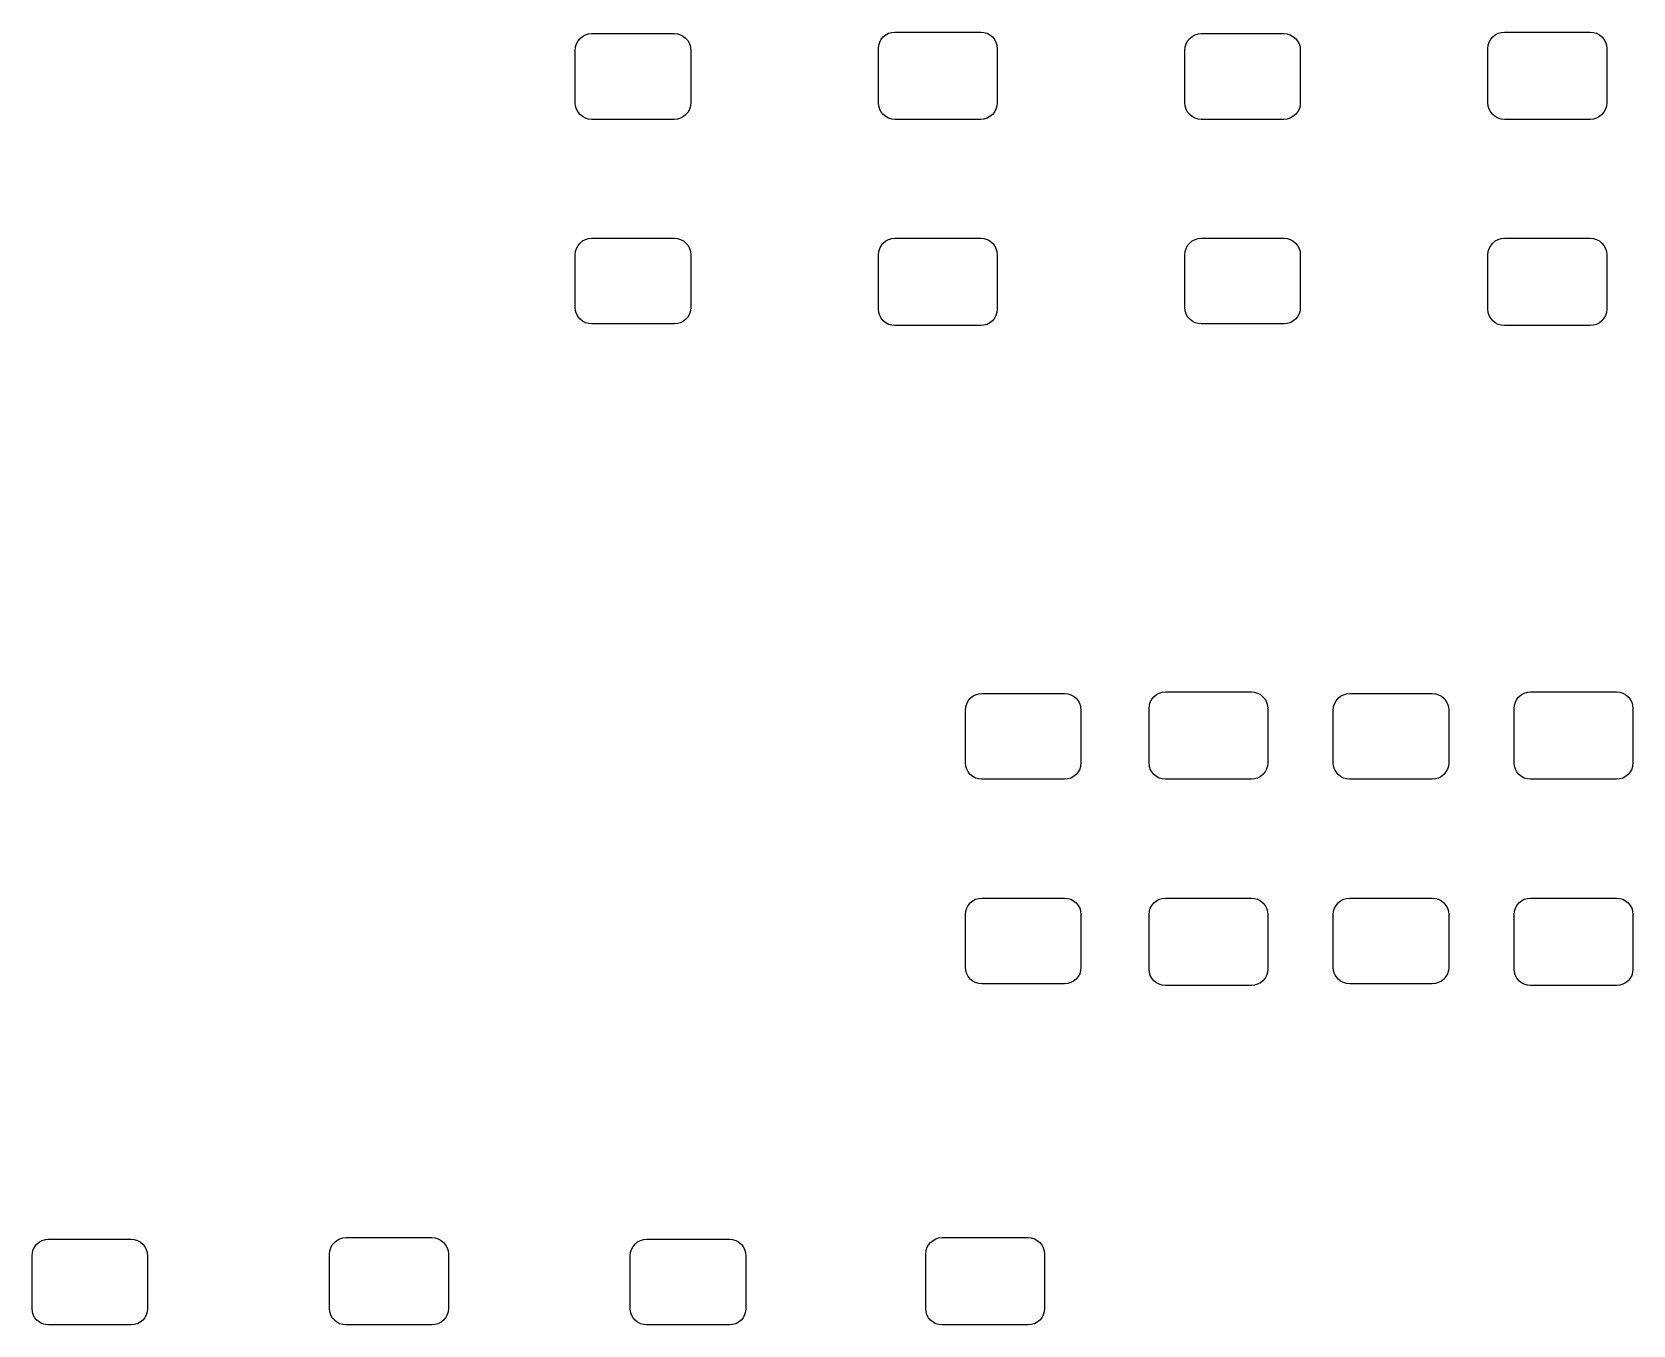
# Model space of a CAD drawing. Extents: x 62.5 to 158.1, y -193 to -97.4.
# Drawn here: x 112.77 to 137.02, y -168.11 to -148.51 of the extents above; entities that cross this region are included whole.
import ezdxf

# ---------------------------------------------------------------- set-up
doc = ezdxf.new("R2010")
doc.units = 0
doc.layers.add('BLACK', color=7, linetype='CONTINUOUS')

msp = doc.modelspace()

# ---------------------------------------------------------------- linework, layer by layer
at = {"layer": 'BLACK', "linetype": 'CONTINUOUS'}
for p, q in [((121.014, -148.694), (121.037, -148.651)), ((121.037, -148.651), (121.068, -148.613)), ((121.068, -148.613), (121.106, -148.582)), ((121.106, -148.582), (121.149, -148.559)), ((121.149, -148.559), (121.196, -148.545)), ((121.196, -148.545), (121.245, -148.54)), ((121.245, -148.54), (122.495, -148.54)), ((122.495, -148.54), (122.544, -148.545)), ((122.544, -148.545), (122.591, -148.559)), ((122.591, -148.559), (122.634, -148.582)), ((122.634, -148.582), (122.672, -148.613)), ((122.672, -148.613), (122.703, -148.651)), ((122.703, -148.651), (122.726, -148.694)), ((125.606, -148.669), (125.629, -148.626)), ((125.629, -148.626), (125.66, -148.588)), ((125.66, -148.588), (125.698, -148.557)), ((125.698, -148.557), (125.741, -148.534)), ((125.741, -148.534), (125.788, -148.52)), ((125.788, -148.52), (125.837, -148.515)), ((125.837, -148.515), (127.137, -148.515)), ((127.137, -148.515), (127.185, -148.52)), ((127.185, -148.52), (127.232, -148.534)), ((127.232, -148.534), (127.276, -148.557)), ((127.276, -148.557), (127.313, -148.588)), ((127.313, -148.588), (127.345, -148.626)), ((127.345, -148.626), (127.368, -148.669)), ((130.247, -148.694), (130.27, -148.651)), ((130.27, -148.651), (130.302, -148.613)), ((130.302, -148.613), (130.339, -148.582)), ((130.339, -148.582), (130.383, -148.559)), ((130.383, -148.559), (130.43, -148.545)), ((130.43, -148.545), (130.478, -148.54)), ((130.478, -148.54), (131.728, -148.54)), ((131.728, -148.54), (131.777, -148.545)), ((131.777, -148.545), (131.824, -148.559)), ((131.824, -148.559), (131.867, -148.582)), ((131.867, -148.582), (131.905, -148.613)), ((131.905, -148.613), (131.936, -148.651)), ((131.936, -148.651), (131.959, -148.694)), ((134.839, -148.669), (134.862, -148.626)), ((134.862, -148.626), (134.893, -148.588)), ((134.893, -148.588), (134.931, -148.557)), ((134.931, -148.557), (134.974, -148.534)), ((134.974, -148.534), (135.021, -148.52)), ((135.021, -148.52), (135.07, -148.515)), ((135.07, -148.515), (136.37, -148.515)), ((136.37, -148.515), (136.419, -148.52)), ((136.419, -148.52), (136.466, -148.534)), ((136.466, -148.534), (136.509, -148.557)), ((136.509, -148.557), (136.547, -148.588)), ((136.547, -148.588), (136.578, -148.626)), ((136.578, -148.626), (136.601, -148.669)), ((120.995, -148.79), (121, -148.741)), ((120.995, -149.59), (120.995, -148.79)), ((121, -148.741), (121.014, -148.694)), ((122.726, -148.694), (122.74, -148.741)), ((122.74, -148.741), (122.745, -148.79)), ((122.745, -148.79), (122.745, -149.59)), ((125.587, -148.765), (125.591, -148.716)), ((125.587, -149.59), (125.587, -148.765)), ((125.591, -148.716), (125.606, -148.669)), ((127.368, -148.669), (127.382, -148.716)), ((127.382, -148.716), (127.387, -148.765)), ((127.387, -148.765), (127.387, -149.59)), ((130.228, -148.79), (130.233, -148.741)), ((130.228, -149.59), (130.228, -148.79)), ((130.233, -148.741), (130.247, -148.694)), ((131.959, -148.694), (131.974, -148.741)), ((131.974, -148.741), (131.978, -148.79)), ((131.978, -148.79), (131.978, -149.59)), ((134.82, -148.765), (134.825, -148.716)), ((134.82, -149.59), (134.82, -148.765)), ((134.825, -148.716), (134.839, -148.669)), ((136.601, -148.669), (136.615, -148.716)), ((136.615, -148.716), (136.62, -148.765)), ((136.62, -148.765), (136.62, -149.59)), ((121, -149.639), (120.995, -149.59)), ((122.745, -149.59), (122.74, -149.639)), ((125.591, -149.639), (125.587, -149.59)), ((127.387, -149.59), (127.382, -149.639)), ((130.233, -149.639), (130.228, -149.59)), ((131.978, -149.59), (131.974, -149.639)), ((134.825, -149.639), (134.82, -149.59)), ((136.62, -149.59), (136.615, -149.639)), ((121.014, -149.686), (121, -149.639)), ((121.037, -149.729), (121.014, -149.686)), ((121.068, -149.767), (121.037, -149.729)), ((121.106, -149.798), (121.068, -149.767)), ((121.149, -149.821), (121.106, -149.798)), ((121.196, -149.835), (121.149, -149.821)), ((121.245, -149.84), (121.196, -149.835)), ((122.495, -149.84), (121.245, -149.84)), ((122.544, -149.835), (122.495, -149.84)), ((122.591, -149.821), (122.544, -149.835)), ((122.634, -149.798), (122.591, -149.821)), ((122.672, -149.767), (122.634, -149.798)), ((122.703, -149.729), (122.672, -149.767)), ((122.726, -149.686), (122.703, -149.729)), ((122.74, -149.639), (122.726, -149.686)), ((125.606, -149.686), (125.591, -149.639)), ((125.629, -149.729), (125.606, -149.686)), ((125.66, -149.767), (125.629, -149.729)), ((125.698, -149.798), (125.66, -149.767)), ((125.741, -149.821), (125.698, -149.798)), ((125.788, -149.835), (125.741, -149.821)), ((125.837, -149.84), (125.788, -149.835)), ((127.137, -149.84), (125.837, -149.84)), ((127.185, -149.835), (127.137, -149.84)), ((127.232, -149.821), (127.185, -149.835)), ((127.276, -149.798), (127.232, -149.821)), ((127.313, -149.767), (127.276, -149.798)), ((127.345, -149.729), (127.313, -149.767)), ((127.368, -149.686), (127.345, -149.729)), ((127.382, -149.639), (127.368, -149.686)), ((130.247, -149.686), (130.233, -149.639)), ((130.27, -149.729), (130.247, -149.686)), ((130.302, -149.767), (130.27, -149.729)), ((130.339, -149.798), (130.302, -149.767)), ((130.383, -149.821), (130.339, -149.798)), ((130.43, -149.835), (130.383, -149.821)), ((130.478, -149.84), (130.43, -149.835)), ((131.728, -149.84), (130.478, -149.84)), ((131.777, -149.835), (131.728, -149.84)), ((131.824, -149.821), (131.777, -149.835)), ((131.867, -149.798), (131.824, -149.821)), ((131.905, -149.767), (131.867, -149.798)), ((131.936, -149.729), (131.905, -149.767)), ((131.959, -149.686), (131.936, -149.729)), ((131.974, -149.639), (131.959, -149.686)), ((134.839, -149.686), (134.825, -149.639)), ((134.862, -149.729), (134.839, -149.686)), ((134.893, -149.767), (134.862, -149.729)), ((134.931, -149.798), (134.893, -149.767)), ((134.974, -149.821), (134.931, -149.798)), ((135.021, -149.835), (134.974, -149.821)), ((135.07, -149.84), (135.021, -149.835)), ((136.37, -149.84), (135.07, -149.84)), ((136.419, -149.835), (136.37, -149.84)), ((136.466, -149.821), (136.419, -149.835)), ((136.509, -149.798), (136.466, -149.821)), ((136.547, -149.767), (136.509, -149.798)), ((136.578, -149.729), (136.547, -149.767)), ((136.601, -149.686), (136.578, -149.729)), ((136.615, -149.639), (136.601, -149.686)), ((121, -151.841), (121.014, -151.794)), ((121.014, -151.794), (121.037, -151.751)), ((121.037, -151.751), (121.068, -151.713)), ((121.068, -151.713), (121.106, -151.682)), ((121.106, -151.682), (121.149, -151.659)), ((121.149, -151.659), (121.196, -151.645)), ((121.196, -151.645), (121.245, -151.64)), ((121.245, -151.64), (122.495, -151.64)), ((122.495, -151.64), (122.544, -151.645)), ((122.544, -151.645), (122.591, -151.659)), ((122.591, -151.659), (122.634, -151.682)), ((122.634, -151.682), (122.672, -151.713)), ((122.672, -151.713), (122.703, -151.751)), ((122.703, -151.751), (122.726, -151.794)), ((122.726, -151.794), (122.74, -151.841)), ((125.591, -151.841), (125.606, -151.794)), ((125.606, -151.794), (125.629, -151.751)), ((125.629, -151.751), (125.66, -151.713)), ((125.66, -151.713), (125.698, -151.682)), ((125.698, -151.682), (125.741, -151.659)), ((125.741, -151.659), (125.788, -151.645)), ((125.788, -151.645), (125.837, -151.64)), ((125.837, -151.64), (127.137, -151.64)), ((127.137, -151.64), (127.185, -151.645)), ((127.185, -151.645), (127.232, -151.659)), ((127.232, -151.659), (127.276, -151.682)), ((127.276, -151.682), (127.313, -151.713)), ((127.313, -151.713), (127.345, -151.751)), ((127.345, -151.751), (127.368, -151.794)), ((127.368, -151.794), (127.382, -151.841)), ((130.233, -151.841), (130.247, -151.794)), ((130.247, -151.794), (130.27, -151.751)), ((130.27, -151.751), (130.302, -151.713)), ((130.302, -151.713), (130.339, -151.682)), ((130.339, -151.682), (130.383, -151.659)), ((130.383, -151.659), (130.43, -151.645)), ((130.43, -151.645), (130.478, -151.64)), ((130.478, -151.64), (131.728, -151.64)), ((131.728, -151.64), (131.777, -151.645)), ((131.777, -151.645), (131.824, -151.659)), ((131.824, -151.659), (131.867, -151.682)), ((131.867, -151.682), (131.905, -151.713)), ((131.905, -151.713), (131.936, -151.751)), ((131.936, -151.751), (131.959, -151.794)), ((131.959, -151.794), (131.974, -151.841)), ((134.825, -151.841), (134.839, -151.794)), ((134.839, -151.794), (134.862, -151.751)), ((134.862, -151.751), (134.893, -151.713)), ((134.893, -151.713), (134.931, -151.682)), ((134.931, -151.682), (134.974, -151.659)), ((134.974, -151.659), (135.021, -151.645)), ((135.021, -151.645), (135.07, -151.64)), ((135.07, -151.64), (136.37, -151.64)), ((136.37, -151.64), (136.419, -151.645)), ((136.419, -151.645), (136.466, -151.659)), ((136.466, -151.659), (136.509, -151.682)), ((136.509, -151.682), (136.547, -151.713)), ((136.547, -151.713), (136.578, -151.751)), ((136.578, -151.751), (136.601, -151.794)), ((136.601, -151.794), (136.615, -151.841)), ((120.995, -151.89), (121, -151.841)), ((120.995, -152.69), (120.995, -151.89)), ((122.74, -151.841), (122.745, -151.89)), ((122.745, -151.89), (122.745, -152.69)), ((125.587, -151.89), (125.591, -151.841)), ((125.587, -152.715), (125.587, -151.89)), ((127.382, -151.841), (127.387, -151.89)), ((127.387, -151.89), (127.387, -152.715)), ((130.228, -151.89), (130.233, -151.841)), ((130.228, -152.69), (130.228, -151.89)), ((131.974, -151.841), (131.978, -151.89)), ((131.978, -151.89), (131.978, -152.69)), ((134.82, -151.89), (134.825, -151.841)), ((134.82, -152.715), (134.82, -151.89)), ((136.615, -151.841), (136.62, -151.89)), ((136.62, -151.89), (136.62, -152.715)), ((121, -152.739), (120.995, -152.69)), ((121.014, -152.786), (121, -152.739)), ((122.74, -152.739), (122.726, -152.786)), ((122.745, -152.69), (122.74, -152.739)), ((125.591, -152.764), (125.587, -152.715)), ((125.606, -152.811), (125.591, -152.764)), ((127.382, -152.764), (127.368, -152.811)), ((127.387, -152.715), (127.382, -152.764)), ((130.233, -152.739), (130.228, -152.69)), ((130.247, -152.786), (130.233, -152.739)), ((131.974, -152.739), (131.959, -152.786)), ((131.978, -152.69), (131.974, -152.739)), ((134.825, -152.764), (134.82, -152.715)), ((134.839, -152.811), (134.825, -152.764)), ((136.615, -152.764), (136.601, -152.811)), ((136.62, -152.715), (136.615, -152.764)), ((121.037, -152.829), (121.014, -152.786)), ((121.068, -152.867), (121.037, -152.829)), ((121.106, -152.898), (121.068, -152.867)), ((121.149, -152.921), (121.106, -152.898)), ((121.196, -152.935), (121.149, -152.921)), ((121.245, -152.94), (121.196, -152.935)), ((122.495, -152.94), (121.245, -152.94)), ((122.544, -152.935), (122.495, -152.94)), ((122.591, -152.921), (122.544, -152.935)), ((122.634, -152.898), (122.591, -152.921)), ((122.672, -152.867), (122.634, -152.898)), ((122.703, -152.829), (122.672, -152.867)), ((122.726, -152.786), (122.703, -152.829)), ((125.629, -152.854), (125.606, -152.811)), ((125.66, -152.892), (125.629, -152.854)), ((125.698, -152.923), (125.66, -152.892)), ((125.741, -152.946), (125.698, -152.923)), ((125.788, -152.96), (125.741, -152.946)), ((125.837, -152.965), (125.788, -152.96)), ((127.137, -152.965), (125.837, -152.965)), ((127.185, -152.96), (127.137, -152.965)), ((127.232, -152.946), (127.185, -152.96)), ((127.276, -152.923), (127.232, -152.946)), ((127.313, -152.892), (127.276, -152.923)), ((127.345, -152.854), (127.313, -152.892)), ((127.368, -152.811), (127.345, -152.854)), ((130.27, -152.829), (130.247, -152.786)), ((130.302, -152.867), (130.27, -152.829)), ((130.339, -152.898), (130.302, -152.867)), ((130.383, -152.921), (130.339, -152.898)), ((130.43, -152.935), (130.383, -152.921)), ((130.478, -152.94), (130.43, -152.935)), ((131.728, -152.94), (130.478, -152.94)), ((131.777, -152.935), (131.728, -152.94)), ((131.824, -152.921), (131.777, -152.935)), ((131.867, -152.898), (131.824, -152.921)), ((131.905, -152.867), (131.867, -152.898)), ((131.936, -152.829), (131.905, -152.867)), ((131.959, -152.786), (131.936, -152.829)), ((134.862, -152.854), (134.839, -152.811)), ((134.893, -152.892), (134.862, -152.854)), ((134.931, -152.923), (134.893, -152.892)), ((134.974, -152.946), (134.931, -152.923)), ((135.021, -152.96), (134.974, -152.946)), ((135.07, -152.965), (135.021, -152.96)), ((136.37, -152.965), (135.07, -152.965)), ((136.419, -152.96), (136.37, -152.965)), ((136.466, -152.946), (136.419, -152.96)), ((136.509, -152.923), (136.466, -152.946)), ((136.547, -152.892), (136.509, -152.923)), ((136.578, -152.854), (136.547, -152.892)), ((136.601, -152.811), (136.578, -152.854)), ((126.978, -158.613), (127.016, -158.582)), ((127.016, -158.582), (127.059, -158.559)), ((127.059, -158.559), (127.106, -158.545)), ((127.106, -158.545), (127.155, -158.54)), ((127.155, -158.54), (128.405, -158.54)), ((128.405, -158.54), (128.454, -158.545)), ((128.454, -158.545), (128.501, -158.559)), ((128.501, -158.559), (128.544, -158.582)), ((128.544, -158.582), (128.582, -158.613)), ((129.728, -158.626), (129.759, -158.588)), ((129.759, -158.588), (129.797, -158.557)), ((129.797, -158.557), (129.84, -158.534)), ((129.84, -158.534), (129.887, -158.52)), ((129.887, -158.52), (129.936, -158.515)), ((129.936, -158.515), (131.236, -158.515)), ((131.236, -158.515), (131.284, -158.52)), ((131.284, -158.52), (131.331, -158.534)), ((131.331, -158.534), (131.375, -158.557)), ((131.375, -158.557), (131.412, -158.588)), ((131.412, -158.588), (131.444, -158.626)), ((132.55, -158.613), (132.588, -158.582)), ((132.588, -158.582), (132.631, -158.559)), ((132.631, -158.559), (132.678, -158.545)), ((132.678, -158.545), (132.726, -158.54)), ((132.726, -158.54), (133.976, -158.54)), ((133.976, -158.54), (134.025, -158.545)), ((134.025, -158.545), (134.072, -158.559)), ((134.072, -158.559), (134.115, -158.582)), ((134.115, -158.582), (134.153, -158.613)), ((135.259, -158.626), (135.29, -158.588)), ((135.29, -158.588), (135.328, -158.557)), ((135.328, -158.557), (135.371, -158.534)), ((135.371, -158.534), (135.418, -158.52)), ((135.418, -158.52), (135.467, -158.515)), ((135.467, -158.515), (136.767, -158.515)), ((136.767, -158.515), (136.816, -158.52)), ((136.816, -158.52), (136.863, -158.534)), ((136.863, -158.534), (136.906, -158.557)), ((136.906, -158.557), (136.944, -158.588)), ((136.944, -158.588), (136.975, -158.626)), ((126.905, -158.79), (126.91, -158.741)), ((126.905, -159.59), (126.905, -158.79)), ((126.91, -158.741), (126.924, -158.694)), ((126.924, -158.694), (126.947, -158.651)), ((126.947, -158.651), (126.978, -158.613)), ((128.582, -158.613), (128.613, -158.651)), ((128.613, -158.651), (128.636, -158.694)), ((128.636, -158.694), (128.65, -158.741)), ((128.65, -158.741), (128.655, -158.79)), ((128.655, -158.79), (128.655, -159.59)), ((129.686, -158.765), (129.691, -158.716)), ((129.686, -159.59), (129.686, -158.765)), ((129.691, -158.716), (129.705, -158.669)), ((129.705, -158.669), (129.728, -158.626)), ((131.444, -158.626), (131.467, -158.669)), ((131.467, -158.669), (131.481, -158.716)), ((131.481, -158.716), (131.486, -158.765)), ((131.486, -158.765), (131.486, -159.59)), ((132.476, -158.79), (132.481, -158.741)), ((132.476, -159.59), (132.476, -158.79)), ((132.481, -158.741), (132.495, -158.694)), ((132.495, -158.694), (132.519, -158.651)), ((132.519, -158.651), (132.55, -158.613)), ((134.153, -158.613), (134.184, -158.651)), ((134.184, -158.651), (134.207, -158.694)), ((134.207, -158.694), (134.222, -158.741)), ((134.222, -158.741), (134.226, -158.79)), ((134.226, -158.79), (134.226, -159.59)), ((135.217, -158.765), (135.222, -158.716)), ((135.217, -159.59), (135.217, -158.765)), ((135.222, -158.716), (135.236, -158.669)), ((135.236, -158.669), (135.259, -158.626)), ((136.975, -158.626), (136.998, -158.669)), ((136.998, -158.669), (137.012, -158.716)), ((137.012, -158.716), (137.017, -158.765)), ((137.017, -158.765), (137.017, -159.59)), ((126.91, -159.639), (126.905, -159.59)), ((126.924, -159.686), (126.91, -159.639)), ((126.947, -159.729), (126.924, -159.686)), ((126.978, -159.767), (126.947, -159.729)), ((127.016, -159.798), (126.978, -159.767)), ((127.059, -159.821), (127.016, -159.798)), ((128.544, -159.798), (128.501, -159.821)), ((128.582, -159.767), (128.544, -159.798)), ((128.613, -159.729), (128.582, -159.767)), ((128.636, -159.686), (128.613, -159.729)), ((128.65, -159.639), (128.636, -159.686)), ((128.655, -159.59), (128.65, -159.639)), ((129.691, -159.639), (129.686, -159.59)), ((129.705, -159.686), (129.691, -159.639)), ((129.728, -159.729), (129.705, -159.686)), ((129.759, -159.767), (129.728, -159.729)), ((129.797, -159.798), (129.759, -159.767)), ((129.84, -159.821), (129.797, -159.798)), ((131.375, -159.798), (131.331, -159.821)), ((131.412, -159.767), (131.375, -159.798)), ((131.444, -159.729), (131.412, -159.767)), ((131.467, -159.686), (131.444, -159.729)), ((131.481, -159.639), (131.467, -159.686)), ((131.486, -159.59), (131.481, -159.639)), ((132.481, -159.639), (132.476, -159.59)), ((132.495, -159.686), (132.481, -159.639)), ((132.519, -159.729), (132.495, -159.686)), ((132.55, -159.767), (132.519, -159.729)), ((132.588, -159.798), (132.55, -159.767)), ((132.631, -159.821), (132.588, -159.798)), ((134.115, -159.798), (134.072, -159.821)), ((134.153, -159.767), (134.115, -159.798)), ((134.184, -159.729), (134.153, -159.767)), ((134.207, -159.686), (134.184, -159.729)), ((134.222, -159.639), (134.207, -159.686)), ((134.226, -159.59), (134.222, -159.639)), ((135.222, -159.639), (135.217, -159.59)), ((135.236, -159.686), (135.222, -159.639)), ((135.259, -159.729), (135.236, -159.686)), ((135.29, -159.767), (135.259, -159.729)), ((135.328, -159.798), (135.29, -159.767)), ((135.371, -159.821), (135.328, -159.798)), ((136.906, -159.798), (136.863, -159.821)), ((136.944, -159.767), (136.906, -159.798)), ((136.975, -159.729), (136.944, -159.767)), ((136.998, -159.686), (136.975, -159.729)), ((137.012, -159.639), (136.998, -159.686)), ((137.017, -159.59), (137.012, -159.639)), ((127.106, -159.835), (127.059, -159.821)), ((127.155, -159.84), (127.106, -159.835)), ((128.405, -159.84), (127.155, -159.84)), ((128.454, -159.835), (128.405, -159.84)), ((128.501, -159.821), (128.454, -159.835)), ((129.887, -159.835), (129.84, -159.821)), ((129.936, -159.84), (129.887, -159.835)), ((131.236, -159.84), (129.936, -159.84)), ((131.284, -159.835), (131.236, -159.84)), ((131.331, -159.821), (131.284, -159.835)), ((132.678, -159.835), (132.631, -159.821)), ((132.726, -159.84), (132.678, -159.835)), ((133.976, -159.84), (132.726, -159.84)), ((134.025, -159.835), (133.976, -159.84)), ((134.072, -159.821), (134.025, -159.835)), ((135.418, -159.835), (135.371, -159.821)), ((135.467, -159.84), (135.418, -159.835)), ((136.767, -159.84), (135.467, -159.84)), ((136.816, -159.835), (136.767, -159.84)), ((136.863, -159.821), (136.816, -159.835)), ((126.924, -161.794), (126.947, -161.751)), ((126.947, -161.751), (126.978, -161.713)), ((126.978, -161.713), (127.016, -161.682)), ((127.016, -161.682), (127.059, -161.659)), ((127.059, -161.659), (127.106, -161.645)), ((127.106, -161.645), (127.155, -161.64)), ((127.155, -161.64), (128.405, -161.64)), ((128.405, -161.64), (128.454, -161.645)), ((128.454, -161.645), (128.501, -161.659)), ((128.501, -161.659), (128.544, -161.682)), ((128.544, -161.682), (128.582, -161.713)), ((128.582, -161.713), (128.613, -161.751)), ((128.613, -161.751), (128.636, -161.794)), ((129.705, -161.794), (129.728, -161.751)), ((129.728, -161.751), (129.759, -161.713)), ((129.759, -161.713), (129.797, -161.682)), ((129.797, -161.682), (129.84, -161.659)), ((129.84, -161.659), (129.887, -161.645)), ((129.887, -161.645), (129.936, -161.64)), ((129.936, -161.64), (131.236, -161.64)), ((131.236, -161.64), (131.284, -161.645)), ((131.284, -161.645), (131.331, -161.659)), ((131.331, -161.659), (131.375, -161.682)), ((131.375, -161.682), (131.412, -161.713)), ((131.412, -161.713), (131.444, -161.751)), ((131.444, -161.751), (131.467, -161.794)), ((132.495, -161.794), (132.519, -161.751)), ((132.519, -161.751), (132.55, -161.713)), ((132.55, -161.713), (132.588, -161.682)), ((132.588, -161.682), (132.631, -161.659)), ((132.631, -161.659), (132.678, -161.645)), ((132.678, -161.645), (132.726, -161.64)), ((132.726, -161.64), (133.976, -161.64)), ((133.976, -161.64), (134.025, -161.645)), ((134.025, -161.645), (134.072, -161.659)), ((134.072, -161.659), (134.115, -161.682)), ((134.115, -161.682), (134.153, -161.713)), ((134.153, -161.713), (134.184, -161.751)), ((134.184, -161.751), (134.207, -161.794)), ((135.236, -161.794), (135.259, -161.751)), ((135.259, -161.751), (135.29, -161.713)), ((135.29, -161.713), (135.328, -161.682)), ((135.328, -161.682), (135.371, -161.659)), ((135.371, -161.659), (135.418, -161.645)), ((135.418, -161.645), (135.467, -161.64)), ((135.467, -161.64), (136.767, -161.64)), ((136.767, -161.64), (136.816, -161.645)), ((136.816, -161.645), (136.863, -161.659)), ((136.863, -161.659), (136.906, -161.682)), ((136.906, -161.682), (136.944, -161.713)), ((136.944, -161.713), (136.975, -161.751)), ((136.975, -161.751), (136.998, -161.794)), ((126.905, -161.89), (126.91, -161.841)), ((126.905, -162.69), (126.905, -161.89)), ((126.91, -161.841), (126.924, -161.794)), ((128.636, -161.794), (128.65, -161.841)), ((128.65, -161.841), (128.655, -161.89)), ((128.655, -161.89), (128.655, -162.69)), ((129.686, -161.89), (129.691, -161.841)), ((129.686, -162.715), (129.686, -161.89)), ((129.691, -161.841), (129.705, -161.794)), ((131.467, -161.794), (131.481, -161.841)), ((131.481, -161.841), (131.486, -161.89)), ((131.486, -161.89), (131.486, -162.715)), ((132.476, -161.89), (132.481, -161.841)), ((132.476, -162.69), (132.476, -161.89)), ((132.481, -161.841), (132.495, -161.794)), ((134.207, -161.794), (134.222, -161.841)), ((134.222, -161.841), (134.226, -161.89)), ((134.226, -161.89), (134.226, -162.69)), ((135.217, -161.89), (135.222, -161.841)), ((135.217, -162.715), (135.217, -161.89)), ((135.222, -161.841), (135.236, -161.794)), ((136.998, -161.794), (137.012, -161.841)), ((137.012, -161.841), (137.017, -161.89)), ((137.017, -161.89), (137.017, -162.715)), ((126.91, -162.739), (126.905, -162.69)), ((128.655, -162.69), (128.65, -162.739)), ((129.691, -162.764), (129.686, -162.715)), ((131.486, -162.715), (131.481, -162.764)), ((132.481, -162.739), (132.476, -162.69)), ((134.226, -162.69), (134.222, -162.739)), ((135.222, -162.764), (135.217, -162.715)), ((137.017, -162.715), (137.012, -162.764)), ((126.924, -162.786), (126.91, -162.739)), ((126.947, -162.829), (126.924, -162.786)), ((126.978, -162.867), (126.947, -162.829)), ((127.016, -162.898), (126.978, -162.867)), ((127.059, -162.921), (127.016, -162.898)), ((127.106, -162.935), (127.059, -162.921)), ((127.155, -162.94), (127.106, -162.935)), ((128.405, -162.94), (127.155, -162.94)), ((128.454, -162.935), (128.405, -162.94)), ((128.501, -162.921), (128.454, -162.935)), ((128.544, -162.898), (128.501, -162.921)), ((128.582, -162.867), (128.544, -162.898)), ((128.613, -162.829), (128.582, -162.867)), ((128.636, -162.786), (128.613, -162.829)), ((128.65, -162.739), (128.636, -162.786)), ((129.705, -162.811), (129.691, -162.764)), ((129.728, -162.854), (129.705, -162.811)), ((129.759, -162.892), (129.728, -162.854)), ((129.797, -162.923), (129.759, -162.892)), ((129.84, -162.946), (129.797, -162.923)), ((129.887, -162.96), (129.84, -162.946)), ((129.936, -162.965), (129.887, -162.96)), ((131.236, -162.965), (129.936, -162.965)), ((131.284, -162.96), (131.236, -162.965)), ((131.331, -162.946), (131.284, -162.96)), ((131.375, -162.923), (131.331, -162.946)), ((131.412, -162.892), (131.375, -162.923)), ((131.444, -162.854), (131.412, -162.892)), ((131.467, -162.811), (131.444, -162.854)), ((131.481, -162.764), (131.467, -162.811)), ((132.495, -162.786), (132.481, -162.739)), ((132.519, -162.829), (132.495, -162.786)), ((132.55, -162.867), (132.519, -162.829)), ((132.588, -162.898), (132.55, -162.867)), ((132.631, -162.921), (132.588, -162.898)), ((132.678, -162.935), (132.631, -162.921)), ((132.726, -162.94), (132.678, -162.935)), ((133.976, -162.94), (132.726, -162.94)), ((134.025, -162.935), (133.976, -162.94)), ((134.072, -162.921), (134.025, -162.935)), ((134.115, -162.898), (134.072, -162.921)), ((134.153, -162.867), (134.115, -162.898)), ((134.184, -162.829), (134.153, -162.867)), ((134.207, -162.786), (134.184, -162.829)), ((134.222, -162.739), (134.207, -162.786)), ((135.236, -162.811), (135.222, -162.764)), ((135.259, -162.854), (135.236, -162.811)), ((135.29, -162.892), (135.259, -162.854)), ((135.328, -162.923), (135.29, -162.892)), ((135.371, -162.946), (135.328, -162.923)), ((135.418, -162.96), (135.371, -162.946)), ((135.467, -162.965), (135.418, -162.96)), ((136.767, -162.965), (135.467, -162.965)), ((136.816, -162.96), (136.767, -162.965)), ((136.863, -162.946), (136.816, -162.96)), ((136.906, -162.923), (136.863, -162.946)), ((136.944, -162.892), (136.906, -162.923)), ((136.975, -162.854), (136.944, -162.892)), ((136.998, -162.811), (136.975, -162.854)), ((137.012, -162.764), (136.998, -162.811)), ((112.878, -166.852), (112.921, -166.829)), ((112.921, -166.829), (112.968, -166.815)), ((112.968, -166.815), (113.016, -166.81)), ((113.016, -166.81), (114.266, -166.81)), ((114.266, -166.81), (114.315, -166.815)), ((114.315, -166.815), (114.362, -166.829)), ((114.362, -166.829), (114.405, -166.852)), ((117.346, -166.858), (117.384, -166.827)), ((117.384, -166.827), (117.427, -166.804)), ((117.427, -166.804), (117.474, -166.79)), ((117.474, -166.79), (117.523, -166.785)), ((117.523, -166.785), (118.823, -166.785)), ((118.823, -166.785), (118.872, -166.79)), ((118.872, -166.79), (118.919, -166.804)), ((118.919, -166.804), (118.962, -166.827)), ((118.962, -166.827), (119, -166.858)), ((121.94, -166.852), (121.984, -166.829)), ((121.984, -166.829), (122.031, -166.815)), ((122.031, -166.815), (122.079, -166.81)), ((122.079, -166.81), (123.329, -166.81)), ((123.329, -166.81), (123.378, -166.815)), ((123.378, -166.815), (123.425, -166.829)), ((123.425, -166.829), (123.468, -166.852)), ((126.376, -166.858), (126.414, -166.827)), ((126.414, -166.827), (126.457, -166.804)), ((126.457, -166.804), (126.504, -166.79)), ((126.504, -166.79), (126.553, -166.785)), ((126.553, -166.785), (127.853, -166.785)), ((127.853, -166.785), (127.902, -166.79)), ((127.902, -166.79), (127.949, -166.804)), ((127.949, -166.804), (127.992, -166.827)), ((127.992, -166.827), (128.03, -166.858)), ((112.766, -167.06), (112.771, -167.011)), ((112.766, -167.86), (112.766, -167.06)), ((112.771, -167.011), (112.785, -166.964)), ((112.785, -166.964), (112.809, -166.921)), ((112.809, -166.921), (112.84, -166.883)), ((112.84, -166.883), (112.878, -166.852)), ((114.405, -166.852), (114.443, -166.883)), ((114.443, -166.883), (114.474, -166.921)), ((114.474, -166.921), (114.497, -166.964)), ((114.497, -166.964), (114.512, -167.011)), ((114.512, -167.011), (114.516, -167.06)), ((114.516, -167.06), (114.516, -167.86)), ((117.273, -167.035), (117.278, -166.986)), ((117.273, -167.86), (117.273, -167.035)), ((117.278, -166.986), (117.292, -166.939)), ((117.292, -166.939), (117.315, -166.896)), ((117.315, -166.896), (117.346, -166.858)), ((119, -166.858), (119.031, -166.896)), ((119.031, -166.896), (119.054, -166.939)), ((119.054, -166.939), (119.068, -166.986)), ((119.068, -166.986), (119.073, -167.035)), ((119.073, -167.035), (119.073, -167.86)), ((121.829, -167.06), (121.834, -167.011)), ((121.829, -167.86), (121.829, -167.06)), ((121.834, -167.011), (121.848, -166.964)), ((121.848, -166.964), (121.871, -166.921)), ((121.871, -166.921), (121.903, -166.883)), ((121.903, -166.883), (121.94, -166.852)), ((123.468, -166.852), (123.506, -166.883)), ((123.506, -166.883), (123.537, -166.921)), ((123.537, -166.921), (123.56, -166.964)), ((123.56, -166.964), (123.574, -167.011)), ((123.574, -167.011), (123.579, -167.06)), ((123.579, -167.06), (123.579, -167.86)), ((126.303, -167.035), (126.308, -166.986)), ((126.303, -167.86), (126.303, -167.035)), ((126.308, -166.986), (126.322, -166.939)), ((126.322, -166.939), (126.345, -166.896)), ((126.345, -166.896), (126.376, -166.858)), ((128.03, -166.858), (128.061, -166.896)), ((128.061, -166.896), (128.084, -166.939)), ((128.084, -166.939), (128.098, -166.986)), ((128.098, -166.986), (128.103, -167.035)), ((128.103, -167.035), (128.103, -167.86)), ((112.771, -167.909), (112.766, -167.86)), ((112.785, -167.956), (112.771, -167.909)), ((112.809, -167.999), (112.785, -167.956)), ((112.84, -168.037), (112.809, -167.999)), ((112.878, -168.068), (112.84, -168.037)), ((114.443, -168.037), (114.405, -168.068)), ((114.474, -167.999), (114.443, -168.037)), ((114.497, -167.956), (114.474, -167.999)), ((114.512, -167.909), (114.497, -167.956)), ((114.516, -167.86), (114.512, -167.909)), ((117.278, -167.909), (117.273, -167.86)), ((117.292, -167.956), (117.278, -167.909)), ((117.315, -167.999), (117.292, -167.956)), ((117.346, -168.037), (117.315, -167.999)), ((117.384, -168.068), (117.346, -168.037)), ((119, -168.037), (118.962, -168.068)), ((119.031, -167.999), (119, -168.037)), ((119.054, -167.956), (119.031, -167.999)), ((119.068, -167.909), (119.054, -167.956)), ((119.073, -167.86), (119.068, -167.909)), ((121.834, -167.909), (121.829, -167.86)), ((121.848, -167.956), (121.834, -167.909)), ((121.871, -167.999), (121.848, -167.956)), ((121.903, -168.037), (121.871, -167.999)), ((121.94, -168.068), (121.903, -168.037)), ((123.506, -168.037), (123.468, -168.068)), ((123.537, -167.999), (123.506, -168.037)), ((123.56, -167.956), (123.537, -167.999)), ((123.574, -167.909), (123.56, -167.956)), ((123.579, -167.86), (123.574, -167.909)), ((126.308, -167.909), (126.303, -167.86)), ((126.322, -167.956), (126.308, -167.909)), ((126.345, -167.999), (126.322, -167.956)), ((126.376, -168.037), (126.345, -167.999)), ((126.414, -168.068), (126.376, -168.037)), ((128.03, -168.037), (127.992, -168.068)), ((128.061, -167.999), (128.03, -168.037)), ((128.084, -167.956), (128.061, -167.999)), ((128.098, -167.909), (128.084, -167.956)), ((128.103, -167.86), (128.098, -167.909)), ((112.921, -168.091), (112.878, -168.068)), ((112.968, -168.105), (112.921, -168.091)), ((113.016, -168.11), (112.968, -168.105)), ((114.266, -168.11), (113.016, -168.11)), ((114.315, -168.105), (114.266, -168.11)), ((114.362, -168.091), (114.315, -168.105)), ((114.405, -168.068), (114.362, -168.091)), ((117.427, -168.091), (117.384, -168.068)), ((117.474, -168.105), (117.427, -168.091)), ((117.523, -168.11), (117.474, -168.105)), ((118.823, -168.11), (117.523, -168.11)), ((118.872, -168.105), (118.823, -168.11)), ((118.919, -168.091), (118.872, -168.105)), ((118.962, -168.068), (118.919, -168.091)), ((121.984, -168.091), (121.94, -168.068)), ((122.031, -168.105), (121.984, -168.091)), ((122.079, -168.11), (122.031, -168.105)), ((123.329, -168.11), (122.079, -168.11)), ((123.378, -168.105), (123.329, -168.11)), ((123.425, -168.091), (123.378, -168.105)), ((123.468, -168.068), (123.425, -168.091)), ((126.457, -168.091), (126.414, -168.068)), ((126.504, -168.105), (126.457, -168.091)), ((126.553, -168.11), (126.504, -168.105)), ((127.853, -168.11), (126.553, -168.11)), ((127.902, -168.105), (127.853, -168.11)), ((127.949, -168.091), (127.902, -168.105)), ((127.992, -168.068), (127.949, -168.091))]:
    msp.add_line(p, q, dxfattribs=at)

doc.saveas('drawing.dxf')
